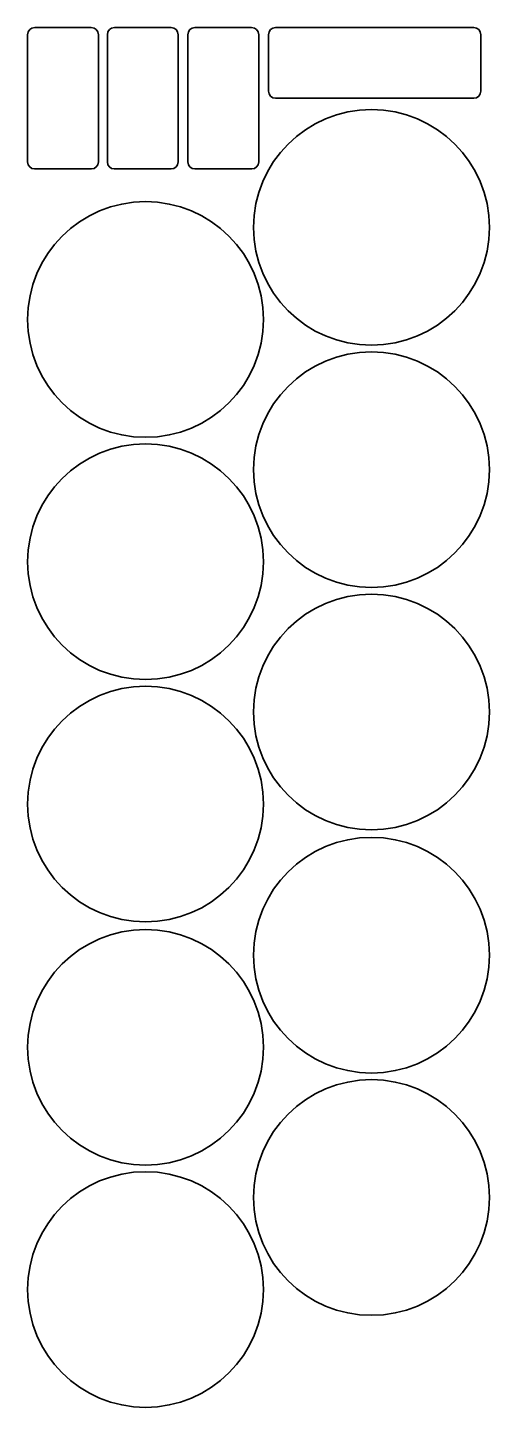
# Model space of a CAD drawing. Header units: inches. Extents: x 1956 to 2935, y -1685 to 1243.
import ezdxf

# ---------------------------------------------------------------- set-up
doc = ezdxf.new("R2010")
doc.units = ezdxf.units.IN
doc.header["$MEASUREMENT"] = 0
doc.layers.add('Capa 1', color=7, linetype='Continuous')

msp = doc.modelspace()

# ---------------------------------------------------------------- linework, layer by layer
at = {"layer": 'Capa 1', "color": 250, "lineweight": 35, "true_color": 0x201815}
for points, knots in [([(1971.2, 1242.6), (1971.2, 1242.6), (2091.2, 1242.6), (2091.2, 1242.6), (2099.5, 1242.6), (2106.2, 1235.9), (2106.2, 1227.6), (2106.2, 1227.6), (2106.2, 957.6), (2106.2, 957.6), (2106.2, 949.3), (2099.5, 942.6), (2091.2, 942.6), (2091.2, 942.6), (1971.2, 942.6), (1971.2, 942.6), (1962.9, 942.6), (1956.2, 949.3), (1956.2, 957.6), (1956.2, 957.6), (1956.2, 1227.6), (1956.2, 1227.6), (1956.2, 1235.9), (1962.9, 1242.6), (1971.2, 1242.6)], [0, 0, 0, 0, 1, 1, 1, 2, 2, 2, 3, 3, 3, 4, 4, 4, 5, 5, 5, 6, 6, 6, 7, 7, 7, 8, 8, 8, 8]), ([(2140.2, 1242.6), (2140.2, 1242.6), (2260.2, 1242.6), (2260.2, 1242.6), (2268.4, 1242.6), (2275.2, 1235.9), (2275.2, 1227.6), (2275.2, 1227.6), (2275.2, 957.6), (2275.2, 957.6), (2275.2, 949.3), (2268.4, 942.6), (2260.2, 942.6), (2260.2, 942.6), (2140.2, 942.6), (2140.2, 942.6), (2131.9, 942.6), (2125.2, 949.3), (2125.2, 957.6), (2125.2, 957.6), (2125.2, 1227.6), (2125.2, 1227.6), (2125.2, 1235.9), (2131.9, 1242.6), (2140.2, 1242.6)], [0, 0, 0, 0, 1, 1, 1, 2, 2, 2, 3, 3, 3, 4, 4, 4, 5, 5, 5, 6, 6, 6, 7, 7, 7, 8, 8, 8, 8]), ([(2311, 1242.6), (2311, 1242.6), (2431, 1242.6), (2431, 1242.6), (2439.3, 1242.6), (2446, 1235.9), (2446, 1227.6), (2446, 1227.6), (2446, 957.6), (2446, 957.6), (2446, 949.3), (2439.3, 942.6), (2431, 942.6), (2431, 942.6), (2311, 942.6), (2311, 942.6), (2302.8, 942.6), (2296, 949.3), (2296, 957.6), (2296, 957.6), (2296, 1227.6), (2296, 1227.6), (2296, 1235.9), (2302.8, 1242.6), (2311, 1242.6)], [0, 0, 0, 0, 1, 1, 1, 2, 2, 2, 3, 3, 3, 4, 4, 4, 5, 5, 5, 6, 6, 6, 7, 7, 7, 8, 8, 8, 8]), ([(2466.9, 1107.6), (2466.9, 1107.6), (2466.9, 1227.6), (2466.9, 1227.6), (2466.9, 1235.9), (2473.6, 1242.6), (2481.9, 1242.6), (2481.9, 1242.6), (2901.9, 1242.6), (2901.9, 1242.6), (2910.2, 1242.6), (2916.9, 1235.9), (2916.9, 1227.6), (2916.9, 1227.6), (2916.9, 1107.6), (2916.9, 1107.6), (2916.9, 1099.3), (2910.2, 1092.6), (2901.9, 1092.6), (2901.9, 1092.6), (2481.9, 1092.6), (2481.9, 1092.6), (2473.6, 1092.6), (2466.9, 1099.3), (2466.9, 1107.6)], [0, 0, 0, 0, 1, 1, 1, 2, 2, 2, 3, 3, 3, 4, 4, 4, 5, 5, 5, 6, 6, 6, 7, 7, 7, 8, 8, 8, 8]), ([(2935.1, 818.7), (2935.1, 680.6), (2823.1, 568.7), (2685.1, 568.7), (2547, 568.7), (2435.1, 680.6), (2435.1, 818.7), (2435.1, 956.8), (2547, 1068.7), (2685.1, 1068.7), (2823.1, 1068.7), (2935.1, 956.8), (2935.1, 818.7)], [0, 0, 0, 0, 1, 1, 1, 2, 2, 2, 3, 3, 3, 4, 4, 4, 4]), ([(2456.2, 623.3), (2456.2, 485.2), (2344.3, 373.3), (2206.2, 373.3), (2068.2, 373.3), (1956.2, 485.2), (1956.2, 623.3), (1956.2, 761.4), (2068.2, 873.3), (2206.2, 873.3), (2344.3, 873.3), (2456.2, 761.4), (2456.2, 623.3)], [0, 0, 0, 0, 1, 1, 1, 2, 2, 2, 3, 3, 3, 4, 4, 4, 4]), ([(2935.1, 304.7), (2935.1, 166.6), (2823.1, 54.7), (2685.1, 54.7), (2547, 54.7), (2435.1, 166.6), (2435.1, 304.7), (2435.1, 442.7), (2547, 554.7), (2685.1, 554.7), (2823.1, 554.7), (2935.1, 442.7), (2935.1, 304.7)], [0, 0, 0, 0, 1, 1, 1, 2, 2, 2, 3, 3, 3, 4, 4, 4, 4]), ([(2456.2, 109.3), (2456.2, -28.8), (2344.3, -140.7), (2206.2, -140.7), (2068.2, -140.7), (1956.2, -28.8), (1956.2, 109.3), (1956.2, 247.3), (2068.2, 359.3), (2206.2, 359.3), (2344.3, 359.3), (2456.2, 247.3), (2456.2, 109.3)], [0, 0, 0, 0, 1, 1, 1, 2, 2, 2, 3, 3, 3, 4, 4, 4, 4]), ([(2935.1, -209.4), (2935.1, -347.5), (2823.1, -459.4), (2685.1, -459.4), (2547, -459.4), (2435.1, -347.5), (2435.1, -209.4), (2435.1, -71.3), (2547, 40.6), (2685.1, 40.6), (2823.1, 40.6), (2935.1, -71.3), (2935.1, -209.4)], [0, 0, 0, 0, 1, 1, 1, 2, 2, 2, 3, 3, 3, 4, 4, 4, 4]), ([(2456.2, -404.8), (2456.2, -542.8), (2344.3, -654.8), (2206.2, -654.8), (2068.2, -654.8), (1956.2, -542.8), (1956.2, -404.8), (1956.2, -266.7), (2068.2, -154.8), (2206.2, -154.8), (2344.3, -154.8), (2456.2, -266.7), (2456.2, -404.8)], [0, 0, 0, 0, 1, 1, 1, 2, 2, 2, 3, 3, 3, 4, 4, 4, 4]), ([(2935.1, -725.4), (2935.1, -863.5), (2823.1, -975.4), (2685.1, -975.4), (2547, -975.4), (2435.1, -863.5), (2435.1, -725.4), (2435.1, -587.4), (2547, -475.4), (2685.1, -475.4), (2823.1, -475.4), (2935.1, -587.4), (2935.1, -725.4)], [0, 0, 0, 0, 1, 1, 1, 2, 2, 2, 3, 3, 3, 4, 4, 4, 4]), ([(2456.2, -920.8), (2456.2, -1058.9), (2344.3, -1170.8), (2206.2, -1170.8), (2068.2, -1170.8), (1956.2, -1058.9), (1956.2, -920.8), (1956.2, -782.7), (2068.2, -670.8), (2206.2, -670.8), (2344.3, -670.8), (2456.2, -782.7), (2456.2, -920.8)], [0, 0, 0, 0, 1, 1, 1, 2, 2, 2, 3, 3, 3, 4, 4, 4, 4]), ([(2935.1, -1239.5), (2935.1, -1377.5), (2823.1, -1489.5), (2685.1, -1489.5), (2547, -1489.5), (2435.1, -1377.5), (2435.1, -1239.5), (2435.1, -1101.4), (2547, -989.5), (2685.1, -989.5), (2823.1, -989.5), (2935.1, -1101.4), (2935.1, -1239.5)], [0, 0, 0, 0, 1, 1, 1, 2, 2, 2, 3, 3, 3, 4, 4, 4, 4]), ([(2456.2, -1434.8), (2456.2, -1572.9), (2344.3, -1684.8), (2206.2, -1684.8), (2068.2, -1684.8), (1956.2, -1572.9), (1956.2, -1434.8), (1956.2, -1296.8), (2068.2, -1184.8), (2206.2, -1184.8), (2344.3, -1184.8), (2456.2, -1296.8), (2456.2, -1434.8)], [0, 0, 0, 0, 1, 1, 1, 2, 2, 2, 3, 3, 3, 4, 4, 4, 4])]:
    msp.add_open_spline(points, degree=3, knots=knots, dxfattribs=at)

doc.saveas('drawing.dxf')
